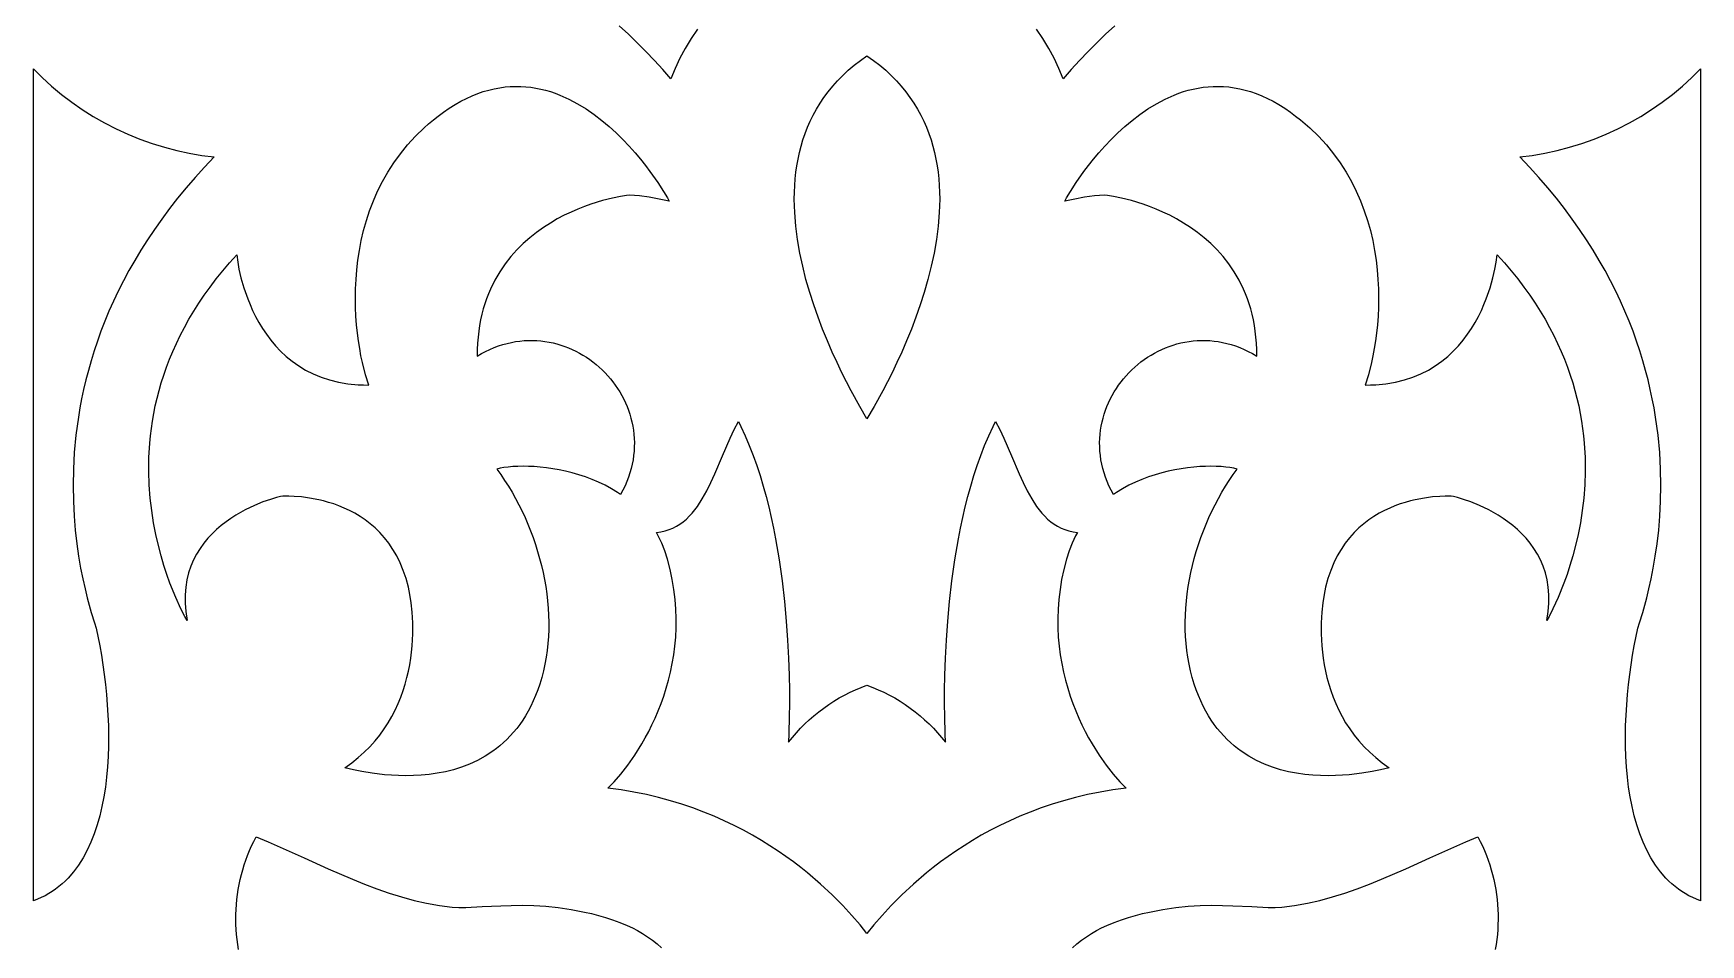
# Model space of a CAD drawing. Extents: x -350 to 350, y -780 to 780.
# Drawn here: x -270 to -190, y -116.8 to -73.1 of the extents above; entities that cross this region are included whole.
import ezdxf

# ---------------------------------------------------------------- set-up
doc = ezdxf.new("R2010")
doc.units = 0
doc.layers.add('LAYER_1', color=18, linetype='CONTINUOUS')

msp = doc.modelspace()

# ---------------------------------------------------------------- linework, layer by layer
at = {"layer": 'LAYER_1'}
for points in [[(-238.136, -72.877), (-238.444, -73.331), (-238.727, -73.798), (-238.983, -74.276), (-239.211, -74.763), (-239.408, -75.258), (-239.8, -74.816), (-240.201, -74.381), (-240.61, -73.953), (-241.028, -73.533), (-241.453, -73.12), (-241.887, -72.715)], [(-218.118, -72.715), (-218.551, -73.12), (-218.977, -73.533), (-219.394, -73.953), (-219.803, -74.381), (-220.204, -74.816), (-220.596, -75.258), (-220.793, -74.763), (-221.021, -74.276), (-221.277, -73.798), (-221.56, -73.331), (-221.869, -72.877)], [(-260.15, -117.038), (-260.189, -116.8), (-260.222, -116.561), (-260.247, -116.321), (-260.266, -116.081), (-260.278, -115.84), (-260.283, -115.6), (-260.281, -115.359), (-260.272, -115.119), (-260.256, -114.878), (-260.234, -114.639), (-260.204, -114.4), (-260.168, -114.161), (-260.125, -113.924), (-260.075, -113.688), (-260.018, -113.453), (-259.954, -113.219), (-259.883, -112.987), (-259.806, -112.756), (-259.721, -112.528), (-259.63, -112.301), (-259.532, -112.076), (-259.427, -111.854), (-259.316, -111.634), (-258.738, -111.877), (-258.162, -112.129), (-257.01, -112.65), (-255.856, -113.174), (-254.695, -113.676), (-254.111, -113.912), (-253.524, -114.134), (-252.933, -114.339), (-252.337, -114.524), (-251.736, -114.686), (-251.13, -114.822), (-250.518, -114.93), (-249.9, -115.006), (-249.593, -115.023), (-249.252, -115.022), (-248.47, -114.988), (-247.563, -114.942), (-247.067, -114.926), (-246.542, -114.922), (-245.992, -114.935), (-245.417, -114.969), (-244.818, -115.029), (-244.196, -115.12), (-243.554, -115.247), (-243.225, -115.325), (-242.891, -115.415), (-242.553, -115.515), (-242.21, -115.628), (-241.862, -115.753), (-241.511, -115.892), (-241.258, -116.005), (-241.009, -116.132), (-240.767, -116.274), (-240.53, -116.43), (-240.299, -116.599), (-240.075, -116.78), (-239.857, -116.972)], [(-220.147, -116.972), (-219.929, -116.78), (-219.705, -116.599), (-219.474, -116.43), (-219.237, -116.274), (-218.995, -116.132), (-218.747, -116.005), (-218.494, -115.892), (-218.142, -115.753), (-217.795, -115.628), (-217.452, -115.515), (-217.113, -115.415), (-216.78, -115.325), (-216.451, -115.247), (-215.808, -115.12), (-215.187, -115.029), (-214.588, -114.969), (-214.012, -114.935), (-213.462, -114.922), (-212.938, -114.926), (-212.441, -114.942), (-211.535, -114.988), (-210.753, -115.022), (-210.411, -115.023), (-210.105, -115.006), (-209.486, -114.93), (-208.874, -114.822), (-208.268, -114.686), (-207.667, -114.524), (-207.072, -114.339), (-206.481, -114.134), (-205.893, -113.912), (-205.309, -113.676), (-204.149, -113.174), (-202.995, -112.65), (-201.843, -112.129), (-201.266, -111.877), (-200.689, -111.634), (-200.577, -111.854), (-200.472, -112.076), (-200.374, -112.301), (-200.283, -112.528), (-200.199, -112.756), (-200.121, -112.987), (-200.05, -113.219), (-199.987, -113.453), (-199.93, -113.688), (-199.88, -113.924), (-199.836, -114.161), (-199.8, -114.4), (-199.771, -114.639), (-199.748, -114.878), (-199.732, -115.119), (-199.723, -115.359), (-199.721, -115.6), (-199.726, -115.84), (-199.738, -116.081), (-199.757, -116.321), (-199.783, -116.561), (-199.815, -116.8), (-199.854, -117.038)]]:
    msp.add_lwpolyline(points, dxfattribs=at)
for points in [[(-229.685, -74.377), (-229.386, -74.611), (-229.104, -74.851), (-228.839, -75.099), (-228.59, -75.353), (-228.357, -75.613), (-228.141, -75.879), (-227.939, -76.15), (-227.753, -76.427), (-227.581, -76.709), (-227.424, -76.996), (-227.281, -77.287), (-227.151, -77.583), (-227.034, -77.882), (-226.93, -78.185), (-226.839, -78.492), (-226.76, -78.801), (-226.693, -79.113), (-226.637, -79.428), (-226.592, -79.745), (-226.557, -80.064), (-226.533, -80.385), (-226.519, -80.707), (-226.515, -81.03), (-226.52, -81.354), (-226.533, -81.678), (-226.585, -82.327), (-226.668, -82.975), (-226.78, -83.619), (-226.916, -84.257), (-227.075, -84.888), (-227.253, -85.507), (-227.447, -86.114), (-227.655, -86.706), (-227.874, -87.281), (-228.1, -87.836), (-228.331, -88.37), (-228.564, -88.879), (-228.796, -89.363), (-229.245, -90.241), (-229.654, -90.986), (-230.002, -91.581), (-230.35, -90.986), (-230.76, -90.241), (-231.209, -89.363), (-231.44, -88.879), (-231.673, -88.37), (-231.904, -87.836), (-232.131, -87.281), (-232.349, -86.706), (-232.557, -86.114), (-232.752, -85.507), (-232.93, -84.888), (-233.088, -84.257), (-233.225, -83.619), (-233.336, -82.975), (-233.419, -82.327), (-233.471, -81.678), (-233.485, -81.354), (-233.49, -81.03), (-233.485, -80.707), (-233.471, -80.385), (-233.447, -80.064), (-233.413, -79.745), (-233.368, -79.428), (-233.312, -79.113), (-233.244, -78.801), (-233.165, -78.492), (-233.074, -78.185), (-232.97, -77.882), (-232.854, -77.583), (-232.724, -77.287), (-232.58, -76.996), (-232.423, -76.709), (-232.251, -76.427), (-232.065, -76.15), (-231.864, -75.879), (-231.647, -75.613), (-231.414, -75.353), (-231.166, -75.099), (-230.901, -74.851), (-230.619, -74.611), (-230.319, -74.377), (-230.002, -74.151)], [(-269.575, -75.204), (-269.124, -75.615), (-268.653, -76.007), (-268.161, -76.379), (-267.652, -76.731), (-267.126, -77.061), (-266.585, -77.368), (-266.031, -77.653), (-265.466, -77.914), (-264.89, -78.149), (-264.306, -78.36), (-263.715, -78.544), (-263.12, -78.701), (-262.521, -78.831), (-261.92, -78.932), (-261.318, -79.003), (-261.79, -79.499), (-262.241, -79.997), (-262.67, -80.495), (-263.08, -80.993), (-263.47, -81.491), (-263.84, -81.989), (-264.192, -82.486), (-264.524, -82.982), (-264.839, -83.478), (-265.136, -83.972), (-265.416, -84.465), (-265.679, -84.956), (-265.926, -85.444), (-266.156, -85.931), (-266.372, -86.415), (-266.572, -86.896), (-266.757, -87.374), (-266.929, -87.849), (-267.086, -88.32), (-267.23, -88.787), (-267.362, -89.25), (-267.481, -89.709), (-267.588, -90.163), (-267.683, -90.612), (-267.767, -91.056), (-267.841, -91.495), (-267.904, -91.928), (-267.957, -92.355), (-268.036, -93.191), (-268.081, -94), (-268.095, -94.78), (-268.082, -95.529), (-268.045, -96.245), (-267.988, -96.927), (-267.915, -97.571), (-267.828, -98.176), (-267.731, -98.74), (-267.628, -99.261), (-267.522, -99.737), (-267.417, -100.166), (-267.222, -100.873), (-267.072, -101.366), (-266.994, -101.628), (-266.818, -102.478), (-266.738, -102.924), (-266.665, -103.382), (-266.6, -103.85), (-266.542, -104.328), (-266.492, -104.813), (-266.452, -105.303), (-266.422, -105.798), (-266.403, -106.296), (-266.395, -106.794), (-266.398, -107.292), (-266.415, -107.788), (-266.444, -108.28), (-266.488, -108.767), (-266.546, -109.247), (-266.619, -109.718), (-266.708, -110.18), (-266.814, -110.63), (-266.937, -111.067), (-267.078, -111.489), (-267.238, -111.895), (-267.417, -112.283), (-267.615, -112.651), (-267.835, -112.999), (-268.075, -113.324), (-268.338, -113.624), (-268.477, -113.765), (-268.623, -113.899), (-268.774, -114.026), (-268.931, -114.147), (-269.094, -114.26), (-269.263, -114.365), (-269.439, -114.463), (-269.62, -114.553), (-269.808, -114.636), (-270.001, -114.709), (-270.001, -74.775)], [(-190.002, -114.71), (-190.196, -114.636), (-190.384, -114.553), (-190.566, -114.463), (-190.741, -114.365), (-190.91, -114.26), (-191.073, -114.147), (-191.23, -114.026), (-191.382, -113.899), (-191.527, -113.765), (-191.667, -113.624), (-191.929, -113.324), (-192.17, -112.999), (-192.389, -112.651), (-192.588, -112.283), (-192.767, -111.895), (-192.926, -111.489), (-193.067, -111.067), (-193.19, -110.63), (-193.296, -110.18), (-193.385, -109.718), (-193.459, -109.247), (-193.517, -108.767), (-193.56, -108.28), (-193.59, -107.788), (-193.606, -107.292), (-193.61, -106.794), (-193.601, -106.296), (-193.582, -105.798), (-193.552, -105.303), (-193.512, -104.813), (-193.463, -104.328), (-193.405, -103.85), (-193.339, -103.382), (-193.266, -102.924), (-193.186, -102.478), (-193.01, -101.628), (-192.932, -101.366), (-192.782, -100.873), (-192.588, -100.166), (-192.482, -99.737), (-192.377, -99.261), (-192.274, -98.74), (-192.177, -98.176), (-192.09, -97.571), (-192.016, -96.927), (-191.959, -96.245), (-191.922, -95.529), (-191.909, -94.78), (-191.923, -94), (-191.968, -93.191), (-192.047, -92.355), (-192.101, -91.928), (-192.164, -91.495), (-192.237, -91.056), (-192.321, -90.612), (-192.417, -90.163), (-192.524, -89.709), (-192.643, -89.25), (-192.774, -88.787), (-192.918, -88.32), (-193.076, -87.849), (-193.247, -87.374), (-193.433, -86.896), (-193.633, -86.415), (-193.848, -85.931), (-194.079, -85.444), (-194.325, -84.956), (-194.588, -84.465), (-194.868, -83.972), (-195.165, -83.478), (-195.48, -82.982), (-195.813, -82.486), (-196.164, -81.989), (-196.535, -81.491), (-196.924, -80.993), (-197.334, -80.495), (-197.764, -79.997), (-198.214, -79.499), (-198.686, -79.003), (-198.085, -78.932), (-197.484, -78.831), (-196.885, -78.701), (-196.289, -78.544), (-195.698, -78.36), (-195.114, -78.149), (-194.539, -77.914), (-193.973, -77.653), (-193.419, -77.368), (-192.878, -77.061), (-192.353, -76.731), (-191.843, -76.379), (-191.352, -76.007), (-190.88, -75.615), (-190.43, -75.204), (-190.002, -74.774)], [(-246.616, -75.624), (-246.37, -75.639), (-246.128, -75.666), (-245.889, -75.703), (-245.653, -75.751), (-245.42, -75.809), (-245.191, -75.876), (-244.965, -75.952), (-244.743, -76.037), (-244.308, -76.23), (-243.889, -76.452), (-243.484, -76.699), (-243.096, -76.967), (-242.724, -77.252), (-242.37, -77.55), (-242.032, -77.859), (-241.714, -78.174), (-241.414, -78.491), (-241.133, -78.807), (-240.873, -79.118), (-240.633, -79.42), (-240.414, -79.71), (-240.042, -80.237), (-239.762, -80.669), (-239.579, -80.977), (-239.497, -81.131), (-239.97, -81.029), (-240.446, -80.94), (-240.925, -80.875), (-241.165, -80.856), (-241.406, -80.847), (-241.547, -80.859), (-241.822, -80.901), (-242.213, -80.981), (-242.698, -81.104), (-243.259, -81.279), (-243.562, -81.388), (-243.876, -81.512), (-244.199, -81.652), (-244.528, -81.81), (-244.861, -81.985), (-245.195, -82.18), (-245.528, -82.394), (-245.858, -82.629), (-246.182, -82.885), (-246.497, -83.163), (-246.801, -83.465), (-247.092, -83.791), (-247.367, -84.142), (-247.623, -84.519), (-247.858, -84.922), (-248.07, -85.353), (-248.166, -85.579), (-248.255, -85.812), (-248.338, -86.053), (-248.413, -86.301), (-248.48, -86.557), (-248.539, -86.82), (-248.59, -87.091), (-248.632, -87.37), (-248.665, -87.657), (-248.689, -87.952), (-248.704, -88.255), (-248.708, -88.567), (-248.504, -88.448), (-248.299, -88.34), (-248.094, -88.243), (-247.888, -88.156), (-247.682, -88.079), (-247.476, -88.012), (-247.27, -87.956), (-247.065, -87.909), (-246.86, -87.871), (-246.655, -87.843), (-246.452, -87.824), (-246.249, -87.814), (-246.048, -87.813), (-245.848, -87.821), (-245.65, -87.837), (-245.453, -87.861), (-245.259, -87.894), (-245.066, -87.934), (-244.876, -87.982), (-244.689, -88.037), (-244.504, -88.1), (-244.323, -88.17), (-244.144, -88.247), (-243.969, -88.331), (-243.797, -88.422), (-243.629, -88.519), (-243.465, -88.622), (-243.305, -88.732), (-243.149, -88.847), (-242.997, -88.968), (-242.85, -89.095), (-242.708, -89.227), (-242.571, -89.364), (-242.439, -89.506), (-242.313, -89.653), (-242.192, -89.805), (-242.077, -89.961), (-241.967, -90.122), (-241.864, -90.286), (-241.767, -90.455), (-241.677, -90.627), (-241.593, -90.803), (-241.516, -90.982), (-241.447, -91.164), (-241.384, -91.35), (-241.329, -91.538), (-241.282, -91.729), (-241.242, -91.923), (-241.21, -92.118), (-241.187, -92.316), (-241.172, -92.516), (-241.165, -92.718), (-241.167, -92.921), (-241.179, -93.125), (-241.199, -93.331), (-241.228, -93.538), (-241.267, -93.745), (-241.316, -93.954), (-241.375, -94.163), (-241.444, -94.372), (-241.522, -94.581), (-241.612, -94.79), (-241.712, -94.999), (-241.823, -95.208), (-241.967, -95.109), (-242.264, -94.929), (-242.568, -94.765), (-242.878, -94.617), (-243.192, -94.483), (-243.509, -94.365), (-243.827, -94.26), (-244.144, -94.168), (-244.46, -94.089), (-244.773, -94.023), (-245.082, -93.969), (-245.384, -93.925), (-245.68, -93.893), (-245.966, -93.87), (-246.242, -93.857), (-246.507, -93.853), (-246.758, -93.858), (-246.995, -93.87), (-247.216, -93.89), (-247.42, -93.917), (-247.604, -93.95), (-247.769, -93.989), (-247.575, -94.256), (-247.388, -94.531), (-247.207, -94.813), (-247.033, -95.102), (-246.866, -95.397), (-246.707, -95.698), (-246.554, -96.005), (-246.409, -96.317), (-246.272, -96.633), (-246.142, -96.954), (-246.021, -97.279), (-245.908, -97.608), (-245.804, -97.939), (-245.708, -98.274), (-245.621, -98.611), (-245.544, -98.949), (-245.475, -99.29), (-245.416, -99.631), (-245.367, -99.973), (-245.328, -100.316), (-245.299, -100.658), (-245.28, -101), (-245.272, -101.341), (-245.274, -101.681), (-245.288, -102.019), (-245.312, -102.355), (-245.348, -102.689), (-245.395, -103.019), (-245.454, -103.347), (-245.525, -103.67), (-245.608, -103.99), (-245.703, -104.305), (-245.8, -104.587), (-245.905, -104.857), (-246.016, -105.115), (-246.133, -105.363), (-246.257, -105.599), (-246.387, -105.824), (-246.523, -106.039), (-246.664, -106.244), (-246.811, -106.438), (-246.962, -106.622), (-247.118, -106.797), (-247.279, -106.962), (-247.443, -107.118), (-247.612, -107.265), (-247.784, -107.404), (-247.96, -107.533), (-248.32, -107.769), (-248.69, -107.972), (-249.068, -108.147), (-249.453, -108.294), (-249.841, -108.415), (-250.23, -108.512), (-250.619, -108.588), (-251.005, -108.643), (-251.386, -108.68), (-251.761, -108.701), (-252.126, -108.708), (-252.48, -108.701), (-252.82, -108.684), (-253.145, -108.659), (-253.739, -108.588), (-254.244, -108.504), (-254.645, -108.421), (-255.06, -108.321), (-254.725, -108.085), (-254.413, -107.838), (-254.122, -107.58), (-253.852, -107.312), (-253.603, -107.036), (-253.373, -106.752), (-253.162, -106.461), (-252.97, -106.164), (-252.795, -105.862), (-252.637, -105.556), (-252.494, -105.246), (-252.368, -104.935), (-252.256, -104.622), (-252.158, -104.309), (-252.074, -103.996), (-252.002, -103.685), (-251.942, -103.377), (-251.893, -103.071), (-251.855, -102.77), (-251.827, -102.474), (-251.798, -101.901), (-251.8, -101.36), (-251.827, -100.858), (-251.874, -100.402), (-251.936, -100.001), (-252.006, -99.661), (-252.118, -99.244), (-252.251, -98.855), (-252.401, -98.492), (-252.568, -98.154), (-252.75, -97.841), (-252.946, -97.552), (-253.154, -97.285), (-253.373, -97.04), (-253.601, -96.816), (-253.838, -96.612), (-254.08, -96.427), (-254.327, -96.26), (-254.578, -96.11), (-254.831, -95.976), (-255.084, -95.857), (-255.336, -95.753), (-255.586, -95.663), (-255.832, -95.585), (-256.072, -95.518), (-256.306, -95.462), (-256.746, -95.379), (-257.142, -95.328), (-257.48, -95.301), (-257.749, -95.291), (-258.035, -95.292), (-258.138, -95.308), (-258.341, -95.357), (-258.628, -95.442), (-258.983, -95.566), (-259.389, -95.733), (-259.831, -95.945), (-260.06, -96.069), (-260.292, -96.206), (-260.525, -96.356), (-260.756, -96.519), (-260.984, -96.696), (-261.207, -96.887), (-261.422, -97.092), (-261.628, -97.312), (-261.823, -97.548), (-262.004, -97.799), (-262.169, -98.067), (-262.317, -98.351), (-262.445, -98.651), (-262.552, -98.969), (-262.635, -99.305), (-262.692, -99.658), (-262.722, -100.03), (-262.722, -100.421), (-262.691, -100.831), (-262.625, -101.261), (-262.73, -101.069), (-262.918, -100.697), (-263.165, -100.155), (-263.445, -99.458), (-263.589, -99.056), (-263.733, -98.619), (-263.872, -98.15), (-264.004, -97.651), (-264.125, -97.122), (-264.233, -96.566), (-264.324, -95.984), (-264.394, -95.377), (-264.442, -94.748), (-264.463, -94.098), (-264.455, -93.429), (-264.414, -92.742), (-264.381, -92.392), (-264.338, -92.039), (-264.285, -91.682), (-264.223, -91.321), (-264.149, -90.957), (-264.065, -90.59), (-263.97, -90.221), (-263.863, -89.849), (-263.743, -89.474), (-263.612, -89.097), (-263.467, -88.719), (-263.309, -88.338), (-263.138, -87.956), (-262.952, -87.572), (-262.752, -87.187), (-262.537, -86.802), (-262.307, -86.415), (-262.062, -86.028), (-261.8, -85.641), (-261.522, -85.253), (-261.227, -84.865), (-260.915, -84.478), (-260.585, -84.091), (-260.237, -83.705), (-260.196, -84.06), (-260.135, -84.394), (-260.039, -84.811), (-259.902, -85.292), (-259.717, -85.821), (-259.605, -86.098), (-259.479, -86.38), (-259.338, -86.666), (-259.182, -86.953), (-259.009, -87.239), (-258.818, -87.522), (-258.61, -87.799), (-258.382, -88.069), (-258.136, -88.33), (-257.868, -88.579), (-257.58, -88.814), (-257.27, -89.034), (-256.937, -89.235), (-256.58, -89.416), (-256.199, -89.574), (-255.794, -89.708), (-255.362, -89.816), (-254.904, -89.894), (-254.419, -89.942), (-254.166, -89.953), (-253.905, -89.956), (-254.062, -89.465), (-254.212, -88.878), (-254.281, -88.552), (-254.344, -88.206), (-254.401, -87.841), (-254.45, -87.46), (-254.491, -87.063), (-254.521, -86.651), (-254.54, -86.227), (-254.547, -85.792), (-254.54, -85.346), (-254.519, -84.892), (-254.482, -84.431), (-254.428, -83.964), (-254.356, -83.493), (-254.265, -83.018), (-254.154, -82.543), (-254.021, -82.067), (-253.865, -81.592), (-253.685, -81.12), (-253.481, -80.653), (-253.25, -80.191), (-252.992, -79.735), (-252.706, -79.289), (-252.39, -78.852), (-252.043, -78.426), (-251.664, -78.012), (-251.252, -77.613), (-251.034, -77.419), (-250.807, -77.229), (-250.57, -77.044), (-250.325, -76.862), (-250.045, -76.67), (-249.768, -76.495), (-249.492, -76.338), (-249.218, -76.198), (-248.947, -76.074), (-248.677, -75.966), (-248.411, -75.874), (-248.146, -75.797), (-247.885, -75.734), (-247.625, -75.686), (-247.369, -75.651), (-247.115, -75.63), (-246.864, -75.621)], [(-212.89, -75.63), (-212.636, -75.651), (-212.379, -75.686), (-212.12, -75.734), (-211.858, -75.797), (-211.594, -75.874), (-211.327, -75.966), (-211.058, -76.074), (-210.786, -76.198), (-210.513, -76.338), (-210.237, -76.495), (-209.959, -76.67), (-209.679, -76.862), (-209.434, -77.044), (-209.198, -77.229), (-208.971, -77.419), (-208.752, -77.613), (-208.34, -78.012), (-207.962, -78.426), (-207.615, -78.852), (-207.299, -79.289), (-207.012, -79.735), (-206.754, -80.191), (-206.524, -80.653), (-206.319, -81.12), (-206.14, -81.592), (-205.984, -82.067), (-205.851, -82.543), (-205.739, -83.018), (-205.648, -83.493), (-205.576, -83.964), (-205.522, -84.431), (-205.485, -84.892), (-205.464, -85.346), (-205.457, -85.792), (-205.464, -86.227), (-205.483, -86.651), (-205.514, -87.063), (-205.554, -87.46), (-205.603, -87.841), (-205.66, -88.206), (-205.724, -88.552), (-205.793, -88.878), (-205.942, -89.465), (-206.099, -89.956), (-205.839, -89.953), (-205.586, -89.942), (-205.1, -89.894), (-204.642, -89.816), (-204.211, -89.708), (-203.805, -89.574), (-203.424, -89.416), (-203.068, -89.235), (-202.735, -89.034), (-202.424, -88.814), (-202.136, -88.579), (-201.869, -88.33), (-201.622, -88.069), (-201.395, -87.799), (-201.186, -87.522), (-200.996, -87.239), (-200.823, -86.953), (-200.666, -86.666), (-200.525, -86.38), (-200.399, -86.098), (-200.287, -85.821), (-200.103, -85.292), (-199.966, -84.811), (-199.87, -84.394), (-199.809, -84.06), (-199.767, -83.705), (-199.419, -84.091), (-199.09, -84.478), (-198.777, -84.865), (-198.483, -85.253), (-198.204, -85.641), (-197.943, -86.028), (-197.697, -86.415), (-197.467, -86.802), (-197.252, -87.187), (-197.052, -87.572), (-196.867, -87.956), (-196.695, -88.338), (-196.537, -88.719), (-196.393, -89.097), (-196.261, -89.474), (-196.142, -89.849), (-196.035, -90.221), (-195.939, -90.59), (-195.855, -90.957), (-195.782, -91.321), (-195.719, -91.682), (-195.666, -92.039), (-195.624, -92.392), (-195.59, -92.742), (-195.549, -93.429), (-195.541, -94.098), (-195.562, -94.748), (-195.61, -95.377), (-195.681, -95.984), (-195.771, -96.566), (-195.879, -97.122), (-196, -97.651), (-196.132, -98.15), (-196.272, -98.619), (-196.415, -99.056), (-196.56, -99.458), (-196.84, -100.155), (-197.087, -100.697), (-197.275, -101.069), (-197.379, -101.261), (-197.314, -100.831), (-197.282, -100.421), (-197.282, -100.03), (-197.312, -99.658), (-197.369, -99.305), (-197.452, -98.969), (-197.559, -98.651), (-197.687, -98.351), (-197.835, -98.067), (-198.001, -97.799), (-198.182, -97.548), (-198.376, -97.312), (-198.582, -97.092), (-198.797, -96.887), (-199.02, -96.696), (-199.248, -96.519), (-199.479, -96.356), (-199.712, -96.206), (-199.944, -96.069), (-200.173, -95.945), (-200.615, -95.733), (-201.022, -95.566), (-201.377, -95.442), (-201.664, -95.357), (-201.867, -95.308), (-201.969, -95.292), (-202.255, -95.291), (-202.524, -95.301), (-202.863, -95.328), (-203.258, -95.379), (-203.698, -95.462), (-203.932, -95.518), (-204.172, -95.585), (-204.418, -95.663), (-204.668, -95.753), (-204.92, -95.857), (-205.173, -95.976), (-205.426, -96.11), (-205.677, -96.26), (-205.924, -96.427), (-206.167, -96.612), (-206.403, -96.816), (-206.631, -97.04), (-206.85, -97.285), (-207.058, -97.552), (-207.254, -97.841), (-207.436, -98.154), (-207.603, -98.492), (-207.754, -98.855), (-207.886, -99.244), (-207.998, -99.661), (-208.069, -100.001), (-208.13, -100.402), (-208.178, -100.858), (-208.205, -101.36), (-208.207, -101.901), (-208.177, -102.474), (-208.149, -102.77), (-208.111, -103.071), (-208.062, -103.377), (-208.002, -103.685), (-207.931, -103.996), (-207.846, -104.309), (-207.748, -104.622), (-207.637, -104.935), (-207.51, -105.246), (-207.368, -105.556), (-207.21, -105.862), (-207.035, -106.164), (-206.842, -106.461), (-206.631, -106.752), (-206.401, -107.036), (-206.152, -107.312), (-205.882, -107.58), (-205.592, -107.838), (-205.279, -108.085), (-204.944, -108.321), (-205.36, -108.421), (-205.76, -108.504), (-206.266, -108.588), (-206.86, -108.659), (-207.185, -108.684), (-207.525, -108.701), (-207.879, -108.708), (-208.244, -108.701), (-208.618, -108.68), (-208.999, -108.643), (-209.386, -108.588), (-209.774, -108.512), (-210.164, -108.415), (-210.552, -108.294), (-210.936, -108.147), (-211.314, -107.972), (-211.684, -107.769), (-212.045, -107.533), (-212.22, -107.404), (-212.392, -107.265), (-212.561, -107.118), (-212.726, -106.962), (-212.886, -106.797), (-213.042, -106.622), (-213.194, -106.438), (-213.34, -106.244), (-213.481, -106.039), (-213.617, -105.824), (-213.747, -105.599), (-213.871, -105.363), (-213.989, -105.115), (-214.1, -104.857), (-214.204, -104.587), (-214.301, -104.305), (-214.396, -103.99), (-214.479, -103.67), (-214.55, -103.347), (-214.609, -103.019), (-214.657, -102.689), (-214.692, -102.355), (-214.717, -102.019), (-214.73, -101.681), (-214.733, -101.341), (-214.724, -101), (-214.705, -100.658), (-214.676, -100.316), (-214.637, -99.973), (-214.588, -99.631), (-214.529, -99.29), (-214.461, -98.949), (-214.383, -98.611), (-214.296, -98.274), (-214.201, -97.939), (-214.096, -97.608), (-213.983, -97.279), (-213.862, -96.954), (-213.733, -96.633), (-213.595, -96.317), (-213.45, -96.005), (-213.298, -95.698), (-213.138, -95.397), (-212.971, -95.102), (-212.797, -94.813), (-212.617, -94.531), (-212.429, -94.256), (-212.236, -93.989), (-212.4, -93.95), (-212.585, -93.917), (-212.788, -93.89), (-213.009, -93.87), (-213.246, -93.858), (-213.498, -93.853), (-213.762, -93.857), (-214.038, -93.87), (-214.325, -93.893), (-214.62, -93.925), (-214.923, -93.969), (-215.231, -94.023), (-215.544, -94.089), (-215.86, -94.168), (-216.178, -94.26), (-216.496, -94.365), (-216.812, -94.483), (-217.126, -94.617), (-217.436, -94.765), (-217.74, -94.929), (-218.037, -95.109), (-218.182, -95.208), (-218.293, -94.999), (-218.393, -94.79), (-218.482, -94.581), (-218.561, -94.372), (-218.63, -94.163), (-218.688, -93.954), (-218.737, -93.745), (-218.776, -93.538), (-218.806, -93.331), (-218.826, -93.125), (-218.837, -92.921), (-218.839, -92.718), (-218.833, -92.516), (-218.817, -92.316), (-218.794, -92.118), (-218.762, -91.923), (-218.723, -91.729), (-218.675, -91.538), (-218.62, -91.35), (-218.558, -91.164), (-218.488, -90.982), (-218.411, -90.803), (-218.327, -90.627), (-218.237, -90.455), (-218.14, -90.286), (-218.037, -90.122), (-217.928, -89.961), (-217.813, -89.805), (-217.692, -89.653), (-217.565, -89.506), (-217.433, -89.364), (-217.296, -89.227), (-217.154, -89.095), (-217.007, -88.968), (-216.856, -88.847), (-216.7, -88.732), (-216.54, -88.622), (-216.375, -88.519), (-216.207, -88.422), (-216.036, -88.331), (-215.86, -88.247), (-215.682, -88.17), (-215.5, -88.1), (-215.315, -88.037), (-215.128, -87.982), (-214.938, -87.934), (-214.746, -87.894), (-214.551, -87.861), (-214.355, -87.837), (-214.157, -87.821), (-213.957, -87.813), (-213.755, -87.814), (-213.553, -87.824), (-213.349, -87.843), (-213.145, -87.871), (-212.94, -87.909), (-212.734, -87.956), (-212.528, -88.012), (-212.322, -88.079), (-212.116, -88.156), (-211.91, -88.243), (-211.705, -88.34), (-211.5, -88.448), (-211.296, -88.567), (-211.301, -88.255), (-211.315, -87.952), (-211.339, -87.657), (-211.372, -87.37), (-211.414, -87.091), (-211.465, -86.82), (-211.524, -86.557), (-211.592, -86.301), (-211.667, -86.053), (-211.749, -85.812), (-211.838, -85.579), (-211.935, -85.353), (-212.146, -84.922), (-212.382, -84.519), (-212.638, -84.142), (-212.912, -83.791), (-213.203, -83.465), (-213.507, -83.163), (-213.822, -82.885), (-214.146, -82.629), (-214.476, -82.394), (-214.809, -82.18), (-215.144, -81.985), (-215.477, -81.81), (-215.806, -81.652), (-216.129, -81.512), (-216.442, -81.388), (-216.745, -81.279), (-217.306, -81.104), (-217.792, -80.981), (-218.182, -80.901), (-218.458, -80.859), (-218.598, -80.847), (-218.839, -80.856), (-219.079, -80.875), (-219.558, -80.94), (-220.034, -81.029), (-220.507, -81.131), (-220.425, -80.977), (-220.242, -80.669), (-219.962, -80.237), (-219.591, -79.71), (-219.372, -79.42), (-219.132, -79.118), (-218.871, -78.807), (-218.591, -78.491), (-218.291, -78.174), (-217.972, -77.859), (-217.635, -77.55), (-217.28, -77.252), (-216.908, -76.967), (-216.52, -76.699), (-216.116, -76.452), (-215.696, -76.23), (-215.262, -76.037), (-215.039, -75.952), (-214.813, -75.876), (-214.584, -75.809), (-214.351, -75.751), (-214.115, -75.703), (-213.876, -75.666), (-213.634, -75.639), (-213.389, -75.624), (-213.141, -75.621)], [(-223.628, -92.09), (-223.435, -92.5), (-223.069, -93.353), (-222.705, -94.215), (-222.515, -94.634), (-222.314, -95.038), (-222.099, -95.421), (-221.867, -95.777), (-221.743, -95.944), (-221.613, -96.101), (-221.477, -96.249), (-221.334, -96.387), (-221.184, -96.514), (-221.027, -96.628), (-220.861, -96.731), (-220.687, -96.82), (-220.504, -96.896), (-220.311, -96.957), (-220.109, -97.002), (-219.896, -97.032), (-219.991, -97.196), (-220.16, -97.546), (-220.308, -97.918), (-220.433, -98.311), (-220.56, -98.804), (-220.662, -99.29), (-220.741, -99.769), (-220.797, -100.242), (-220.833, -100.707), (-220.848, -101.164), (-220.844, -101.614), (-220.822, -102.055), (-220.783, -102.487), (-220.729, -102.911), (-220.659, -103.325), (-220.575, -103.73), (-220.478, -104.125), (-220.37, -104.509), (-220.251, -104.883), (-220.122, -105.246), (-219.984, -105.598), (-219.838, -105.938), (-219.686, -106.267), (-219.529, -106.583), (-219.366, -106.886), (-219.2, -107.176), (-218.862, -107.717), (-218.522, -108.203), (-218.189, -108.63), (-217.87, -108.996), (-217.574, -109.299), (-218.206, -109.386), (-218.821, -109.491), (-219.419, -109.613), (-220.002, -109.751), (-220.567, -109.905), (-221.117, -110.073), (-221.65, -110.254), (-222.167, -110.447), (-222.669, -110.651), (-223.154, -110.866), (-223.623, -111.09), (-224.077, -111.323), (-224.516, -111.563), (-224.938, -111.81), (-225.346, -112.062), (-225.738, -112.319), (-226.114, -112.58), (-226.476, -112.843), (-226.823, -113.108), (-227.154, -113.373), (-227.773, -113.903), (-228.333, -114.424), (-228.835, -114.929), (-229.28, -115.411), (-229.669, -115.86), (-230.002, -116.271), (-230.336, -115.86), (-230.724, -115.411), (-231.169, -114.929), (-231.671, -114.424), (-232.231, -113.903), (-232.85, -113.373), (-233.182, -113.108), (-233.528, -112.843), (-233.89, -112.58), (-234.267, -112.319), (-234.659, -112.062), (-235.066, -111.81), (-235.489, -111.563), (-235.927, -111.323), (-236.381, -111.09), (-236.85, -110.866), (-237.336, -110.651), (-237.837, -110.447), (-238.354, -110.254), (-238.888, -110.073), (-239.437, -109.905), (-240.003, -109.751), (-240.585, -109.613), (-241.183, -109.491), (-241.799, -109.386), (-242.43, -109.299), (-242.135, -108.996), (-241.816, -108.63), (-241.482, -108.203), (-241.142, -107.717), (-240.804, -107.176), (-240.638, -106.886), (-240.476, -106.583), (-240.318, -106.267), (-240.166, -105.938), (-240.02, -105.598), (-239.883, -105.246), (-239.754, -104.883), (-239.634, -104.509), (-239.526, -104.125), (-239.429, -103.73), (-239.346, -103.325), (-239.276, -102.911), (-239.221, -102.487), (-239.182, -102.055), (-239.16, -101.614), (-239.156, -101.164), (-239.172, -100.707), (-239.207, -100.242), (-239.264, -99.769), (-239.343, -99.29), (-239.445, -98.804), (-239.571, -98.311), (-239.696, -97.918), (-239.844, -97.546), (-240.014, -97.196), (-240.109, -97.032), (-239.896, -97.002), (-239.693, -96.957), (-239.501, -96.896), (-239.317, -96.82), (-239.143, -96.731), (-238.978, -96.628), (-238.82, -96.514), (-238.67, -96.387), (-238.527, -96.249), (-238.391, -96.101), (-238.262, -95.944), (-238.138, -95.777), (-237.905, -95.421), (-237.69, -95.038), (-237.49, -94.634), (-237.299, -94.215), (-236.936, -93.353), (-236.569, -92.5), (-236.376, -92.09), (-236.172, -91.7), (-236.052, -91.939), (-235.844, -92.392), (-235.648, -92.857), (-235.464, -93.331), (-235.292, -93.814), (-235.132, -94.304), (-234.983, -94.801), (-234.844, -95.302), (-234.716, -95.807), (-234.597, -96.316), (-234.488, -96.825), (-234.389, -97.335), (-234.215, -98.352), (-234.074, -99.357), (-233.962, -100.34), (-233.875, -101.292), (-233.812, -102.205), (-233.768, -103.068), (-233.741, -103.873), (-233.728, -104.611), (-233.725, -105.271), (-233.729, -105.846), (-233.749, -106.7), (-233.761, -107.098), (-233.581, -106.869), (-233.391, -106.647), (-233.192, -106.43), (-232.985, -106.221), (-232.77, -106.019), (-232.547, -105.824), (-232.317, -105.637), (-232.08, -105.458), (-231.837, -105.288), (-231.588, -105.127), (-231.334, -104.975), (-231.076, -104.832), (-230.813, -104.7), (-230.546, -104.578), (-230.276, -104.466), (-230.002, -104.365), (-229.729, -104.466), (-229.459, -104.578), (-229.192, -104.7), (-228.929, -104.832), (-228.67, -104.975), (-228.416, -105.127), (-228.167, -105.288), (-227.924, -105.458), (-227.688, -105.637), (-227.458, -105.824), (-227.235, -106.019), (-227.019, -106.221), (-226.812, -106.43), (-226.613, -106.647), (-226.424, -106.869), (-226.243, -107.098), (-226.256, -106.7), (-226.275, -105.846), (-226.28, -105.271), (-226.277, -104.611), (-226.263, -103.873), (-226.236, -103.068), (-226.192, -102.205), (-226.129, -101.292), (-226.043, -100.34), (-225.93, -99.357), (-225.789, -98.352), (-225.616, -97.335), (-225.516, -96.825), (-225.407, -96.316), (-225.289, -95.807), (-225.16, -95.302), (-225.022, -94.801), (-224.873, -94.304), (-224.712, -93.814), (-224.54, -93.331), (-224.357, -92.857), (-224.161, -92.392), (-223.952, -91.939), (-223.832, -91.7)]]:
    msp.add_lwpolyline(points, close=True, dxfattribs=at)

doc.saveas('drawing.dxf')
